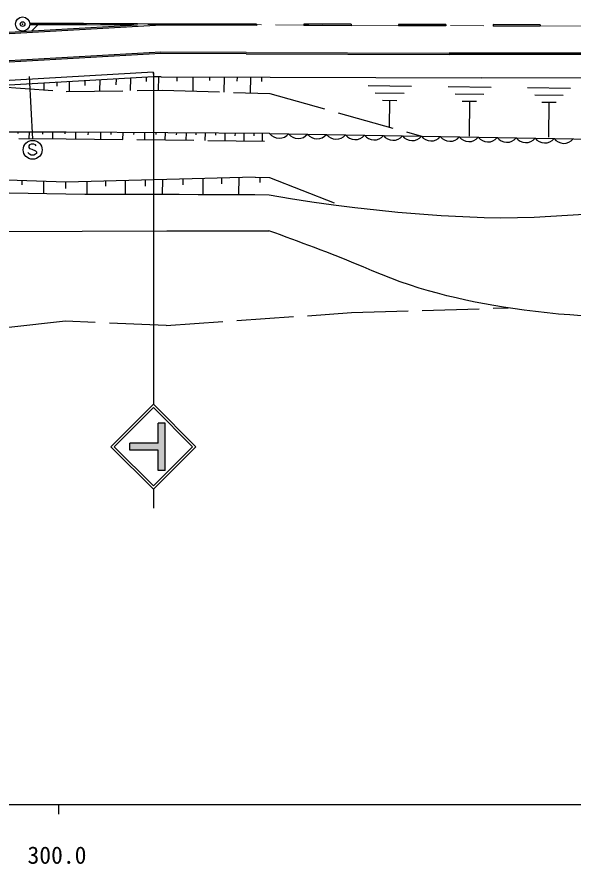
# Model space of a CAD drawing. Units: millimetres, scale not verified. Extents: x 40000 to 680000, y 20000 to 380000.
# Drawn here: x 363613 to 422410, y 198715 to 288297 of the extents above; entities that cross this region are included whole.
import ezdxf
from ezdxf.enums import TextEntityAlignment as Align

# ---------------------------------------------------------------- set-up
doc = ezdxf.new("R2010")
doc.units = ezdxf.units.MM
doc.header["$LTSCALE"] = 1000
doc.header["$PDMODE"] = 32
doc.header["$PDSIZE"] = 500
doc.linetypes.add('CHAIN', pattern=[18.5, 12, -1.5, 3.5, -1.5])
doc.linetypes.add('DASHED', pattern=[7.5, 6, -1.5])
for name, color, linetype, lineweight in [('M-BGD', 7, 'Continuous', 25), ('M-BGD-EXST', 7, 'Continuous', 25), ('M-BMK', 2, 'CHAIN', 13), ('M-BMK-SRVR', 3, 'Continuous', 25), ('M-STR-STRC', 7, 'Continuous', 25), ('M-TTL-BAND', 7, 'Continuous', 25)]:
    doc.layers.add(name, color=color, linetype=linetype, lineweight=lineweight)
doc.layers.add('M-OTRS', color=6, linetype='Continuous')
doc.styles.add('ＭＳ ゴシック', font='')
doc.styles.get('ＭＳ ゴシック').set_extended_font_data('MS Gothic')

msp = doc.modelspace()

# ---------------------------------------------------------------- hatches: boundary and pattern name
at = {"layer": 'M-STR-STRC'}
msp.add_hatch(color=256, dxfattribs=at).paths.add_polyline_path([(375536, 243223), (378536, 243223), (378536, 245348), (379286, 245348), (379286, 240348), (378536, 240348), (378536, 242473), (375536, 242473)])

# ---------------------------------------------------------------- linework, layer by layer
at = {"layer": 'M-BGD'}
for p, q in [((378006, 282448), (328820, 279683)), ((378006, 282448), (378034, 281949)), ((378034, 281949), (328828, 279183)), ((366498, 280591), (366508, 281301)), ((367876, 280978), (367882, 281378)), ((369154, 280426), (369169, 281451)), ((370818, 281044), (370826, 281544)), ((372384, 280467), (372401, 281632)), ((374113, 281129), (374122, 281729)), ((375621, 280509), (375640, 281814)), ((377297, 281454), (377303, 281908)), ((378878, 281947), (378034, 281949)), ((378589, 280562), (378609, 281947)), ((378878, 281947), (390374, 281934)), ((380547, 281501), (380553, 281945)), ((382232, 280454), (382254, 281943)), ((384008, 281566), (384014, 281941)), ((385529, 280353), (385552, 281939)), ((386910, 281510), (386917, 281938)), ((388304, 280269), (388328, 281937)), ((389488, 281474), (389495, 281935)), ((390374, 281934), (412717, 281863)), ((400749, 281038), (405316, 280979)), ((409193, 280931), (413740, 280872)), ((417611, 280825), (422137, 280766)), ((401500, 280267), (404545, 280227)), ((402252, 279496), (403774, 279476)), ((409941, 280164), (412972, 280124)), ((418355, 280061), (421373, 280022)), ((403013, 279486), (402985, 276653)), ((410689, 279396), (412205, 279376)), ((411447, 279386), (411410, 275673)), ((419100, 279297), (420609, 279277)), ((419854, 279287), (419818, 275590)), ((368807, 276122), (348806, 276117)), ((363699, 276120), (363696, 275971)), ((364895, 276121), (364883, 275434)), ((366305, 276121), (366301, 275889)), ((367370, 276121), (367358, 275426)), ((368685, 276122), (368682, 275936)), ((390332, 275986), (368807, 276122)), ((369814, 276115), (369803, 275409)), ((371130, 276107), (371125, 275823)), ((372451, 276099), (372439, 275375)), ((373541, 276092), (373537, 275867)), ((374800, 276084), (374787, 275345)), ((375954, 276077), (375950, 275863)), ((377116, 276069), (377103, 275316)), ((378300, 276062), (378296, 275860)), ((379271, 276056), (379258, 275288)), ((380465, 276048), (380461, 275824)), ((381496, 276042), (381483, 275260)), ((382519, 276036), (382516, 275836)), ((383501, 276029), (383487, 275234)), ((384601, 276022), (384597, 275781)), ((385596, 276016), (385582, 275207)), ((386669, 276009), (386664, 275726)), ((387601, 276004), (387587, 275182)), ((388656, 275997), (388651, 275739)), ((389557, 275991), (389543, 275157)), ((390332, 275986), (432435, 275234)), ((368787, 270842), (348789, 271517)), ((364130, 270999), (364127, 270544)), ((366433, 270921), (366424, 269624)), ((368736, 270843), (368731, 270143)), ((388789, 271346), (368787, 270842)), ((371016, 270898), (371007, 269570)), ((372971, 270947), (372967, 270388)), ((375066, 271000), (375055, 269550)), ((377160, 271053), (377155, 270412)), ((378985, 271099), (378974, 269535)), ((381162, 271154), (381158, 270541)), ((383284, 271207), (383272, 269552)), ((385256, 271257), (385252, 270661)), ((387061, 271302), (387048, 269532)), ((388789, 271346), (390299, 271312)), ((389294, 271335), (389290, 270781)), ((390299, 271312), (397142, 268639)), ((388782, 269526), (390286, 269479)), ((334082, 265517), (379450, 265689)), ((379450, 265689), (390260, 265683))]:
    msp.add_line(p, q, dxfattribs=at)
at = {"layer": 'M-BGD', "linetype": 'DASHED'}
for p, q in [((361410, 280960), (368823, 280422)), ((368823, 280422), (379017, 280552)), ((379017, 280552), (390362, 280206)), ((390362, 280206), (406371, 275700)), ((348804, 275487), (368804, 275422)), ((368804, 275422), (390326, 275147)), ((398976, 257029), (415550, 257536)), ((379379, 255665), (398976, 257029)), ((368731, 256112), (353118, 254437)), ((379379, 255665), (368731, 256112))]:
    msp.add_line(p, q, dxfattribs=at)
at = {"layer": 'M-BGD'}
for points in [[(494221, 281618), (467576, 281648), (447160, 281268), (445056, 280065), (435890, 280694), (432944, 281839), (412717, 281863)], [(362782, 269691), (364782, 269652), (366782, 269618), (368782, 269592), (370782, 269573), (372782, 269560), (374782, 269551), (376782, 269545), (378782, 269541), (380782, 269538), (382782, 269537), (384782, 269535), (386782, 269531), (388782, 269526)], [(390286, 269479), (392543, 269105), (394805, 268757), (397071, 268438), (399342, 268147), (401617, 267886), (403895, 267658), (406175, 267462), (408458, 267302), (410742, 267177), (413027, 267090), (414785, 267063), (416543, 267082), (418300, 267138), (420057, 267223), (421814, 267329), (423571, 267448)], [(423290, 256701), (422080, 256780), (420870, 256882), (419662, 257005), (418457, 257145), (417253, 257298), (416053, 257463), (415049, 257612), (414047, 257775), (413048, 257954), (412050, 258148), (411056, 258358), (410065, 258582), (409078, 258821), (408095, 259076), (407116, 259346), (406143, 259631), (405135, 259951), (404138, 260298), (403148, 260668), (402164, 261055), (401184, 261453), (400206, 261859), (399229, 262267), (398251, 262671), (397270, 263067), (396284, 263450), (395683, 263677), (395081, 263902), (394479, 264127), (393877, 264350), (393274, 264572), (392671, 264794), (392068, 265016), (391465, 265238), (390862, 265460), (390260, 265683)]]:
    msp.add_lwpolyline(points, dxfattribs=at)
for centre in [(391348, 276724), (393353, 276688), (395358, 276652), (397363, 276616), (399367, 276580), (401372, 276545), (403377, 276509), (405382, 276473), (407387, 276437), (409392, 276401), (411397, 276365), (413402, 276330), (415407, 276294), (417412, 276258), (419416, 276222), (421421, 276186)]:
    msp.add_arc(centre, 1255, 215.96568, 321.98699, dxfattribs=at)
at = {"layer": 'M-BGD-EXST'}
for p, q in [((364904, 281995), (365265, 275384)), ((364951, 274761), (364855, 274678)), ((364855, 274678), (364855, 274489)), ((364855, 274489), (364943, 274393)), ((364943, 274393), (365203, 274313)), ((365123, 274853), (364951, 274761)), ((365396, 274849), (365123, 274853)), ((365203, 274313), (365576, 274125)), ((365576, 274757), (365396, 274849)), ((365659, 274673), (365576, 274757)), ((365576, 274125), (365664, 274032)), ((364943, 273768), (364767, 273949)), ((365115, 273685), (364943, 273768)), ((365396, 273685), (365115, 273685)), ((365576, 273773), (365396, 273685)), ((365664, 273861), (365576, 273773)), ((365664, 274032), (365664, 273861))]:
    msp.add_line(p, q, dxfattribs=at)
msp.add_circle((365275, 274247), 1000, dxfattribs=at)
at = {"layer": 'M-BMK'}
msp.add_line((463462, 287185), (364959, 287544), dxfattribs=at)
at = {"layer": 'M-BMK-SRVR'}
msp.add_circle((364212, 287547), 750, dxfattribs=at)
at = {"layer": 'M-OTRS'}
msp.add_point((364212, 287547), dxfattribs=at)
at = {"layer": 'M-STR-STRC'}
for p, q in [((376347, 287579), (364958, 287622)), ((388948, 287547), (376347, 287579)), ((376347, 287429), (328835, 284758)), ((378905, 287422), (328843, 284608)), ((376347, 287429), (364959, 287472)), ((365825, 287469), (365151, 286800)), ((388947, 287397), (378905, 287422)), ((388948, 287547), (388947, 287397)), ((393948, 287535), (393947, 287385)), ((398947, 287372), (393947, 287385)), ((398948, 287522), (393948, 287535)), ((398948, 287522), (398947, 287372)), ((403948, 287509), (403947, 287359)), ((408947, 287347), (403947, 287359)), ((408948, 287497), (403948, 287509)), ((408948, 287497), (408947, 287347)), ((413948, 287484), (413947, 287334)), ((418947, 287322), (413947, 287334)), ((418948, 287472), (413948, 287484)), ((418948, 287472), (418947, 287322)), ((378836, 284570), (328825, 281758)), ((378840, 284419), (328829, 281608)), ((387851, 284535), (378836, 284570)), ((387851, 284385), (378840, 284419)), ((387851, 284535), (409301, 284476)), ((387851, 284385), (409300, 284326)), ((493399, 284389), (409301, 284476)), ((493399, 284239), (409301, 284326)), ((378040, 282374), (378040, 247355)), ((373536, 242849), (378036, 247349)), ((382537, 242848), (378036, 247349)), ((373890, 242849), (378036, 246995)), ((382183, 242848), (378036, 246995)), ((379286, 245348), (378536, 245348)), ((378536, 243223), (378536, 245348)), ((379286, 240348), (379286, 245348)), ((373536, 242849), (378036, 238348)), ((373890, 242849), (378036, 238701)), ((375536, 242473), (375536, 243223)), ((378536, 243223), (375536, 243223)), ((378036, 238701), (382183, 242848)), ((378037, 238348), (382537, 242848)), ((378536, 242473), (375536, 242473)), ((378536, 240348), (378536, 242473)), ((379286, 240348), (378536, 240348)), ((378036, 238348), (378036, 236348))]:
    msp.add_line(p, q, dxfattribs=at)
at = {"layer": 'M-TTL-BAND'}
for p, q in [((40000, 205000), (579000, 205000)), ((368000, 205000), (368000, 204000))]:
    msp.add_line(p, q, dxfattribs=at)

# ---------------------------------------------------------------- texts
at = {"layer": 'M-TTL-BAND', "style": 'ＭＳ ゴシック'}
msp.add_text('300.0', height=1833, dxfattribs=at).set_placement((367844, 198195), align=Align.BOTTOM_CENTER)

doc.saveas('drawing.dxf')
